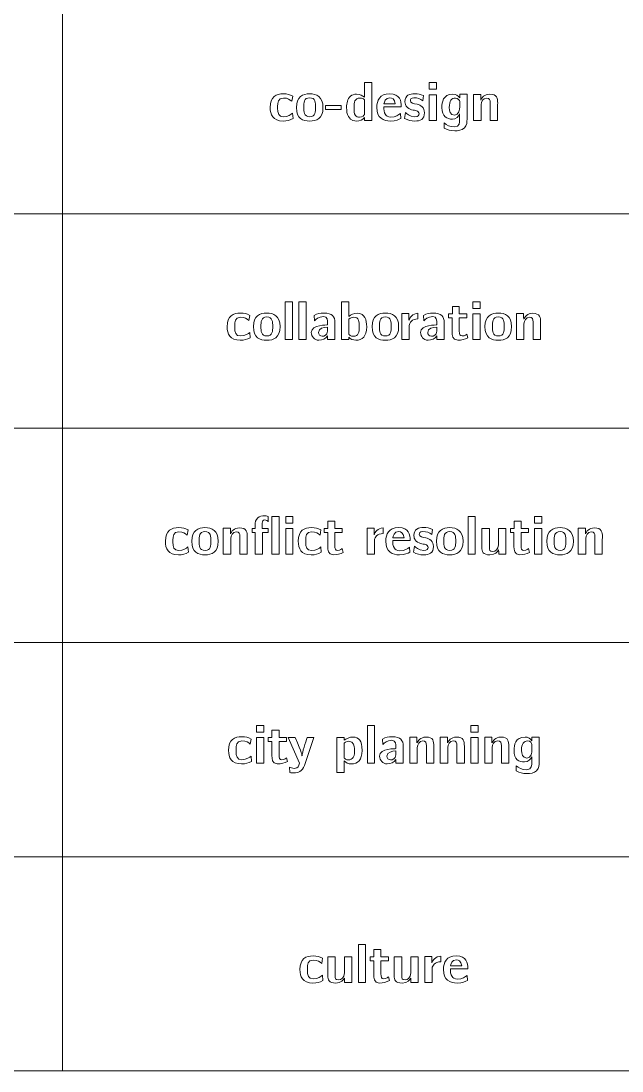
# Model space of a CAD drawing. Header units: inches. Extents: x 0 to 450, y -250 to 0.
# Drawn here: x 70.1 to 140.3, y -250 to -127.5 of the extents above; entities that cross this region are included whole.
import ezdxf

# ---------------------------------------------------------------- set-up
doc = ezdxf.new("R2010")
doc.units = ezdxf.units.IN
doc.header["$MEASUREMENT"] = 0
doc.layers.add('Raster', color=7, linetype='Continuous')
doc.layers.add('words', color=7, linetype='Continuous')

# ---------------------------------------------------------------- blocks, each defined once
blk = doc.blocks.new('block 17')
at = {"layer": 'words', "color": 250, "lineweight": 18}
for points in [[(117.79, -134.69), (118.64, -134.69), (118.64, -135.46), (117.79, -135.46), (117.79, -134.69)], [(117.79, -136.11), (118.64, -136.11), (118.64, -139.1), (117.79, -139.1), (117.79, -136.11)], [(105.67, -137.37), (107.53, -137.37), (107.53, -137.83), (105.67, -137.83), (105.67, -137.37)]]:
    blk.add_lwpolyline(points, dxfattribs=at)
for points, knots in [([(108.59, -136.28), (108.79, -136.11), (109.05, -136.04), (109.32, -136.04), (109.72, -136.04), (110.02, -136.19), (110.24, -136.39), (110.24, -136.39), (110.24, -134.69), (110.24, -134.69), (110.24, -134.69), (111.09, -134.69), (111.09, -134.69), (111.09, -134.69), (111.09, -139.1), (111.09, -139.1), (111.09, -139.1), (110.22, -139.1), (110.22, -139.1), (110.22, -139.1), (110.22, -138.77), (110.22, -138.77), (109.99, -139.01), (109.71, -139.17), (109.31, -139.17), (109.12, -139.17), (108.63, -139.14), (108.35, -138.65), (108.19, -138.35), (108.15, -138.01), (108.15, -137.59), (108.15, -137.1), (108.23, -136.58), (108.59, -136.28)], [0, 0, 0, 0, 1, 1, 1, 2, 2, 2, 3, 3, 3, 4, 4, 4, 5, 5, 5, 6, 6, 6, 7, 7, 7, 8, 8, 8, 9, 9, 9, 10, 10, 10, 11, 11, 11, 11]), ([(100.77, -136), (101.25, -136), (101.47, -136.07), (101.86, -136.27), (101.86, -136.27), (101.76, -136.87), (101.76, -136.87), (101.49, -136.67), (101.33, -136.49), (100.77, -136.49), (100.13, -136.49), (100.1, -137.03), (100.09, -137.47), (100.09, -137.47), (100.09, -137.66), (100.09, -137.66), (100.09, -138.27), (100.21, -138.68), (100.76, -138.68), (101.34, -138.68), (101.68, -138.39), (101.85, -138.26), (101.85, -138.26), (101.9, -138.88), (101.9, -138.88), (101.53, -139.08), (101.2, -139.17), (100.74, -139.17), (99.53, -139.17), (99.22, -138.42), (99.22, -137.6), (99.22, -136.32), (99.94, -136), (100.77, -136)], [0, 0, 0, 0, 1, 1, 1, 2, 2, 2, 3, 3, 3, 4, 4, 4, 5, 5, 5, 6, 6, 6, 7, 7, 7, 8, 8, 8, 9, 9, 9, 10, 10, 10, 11, 11, 11, 11]), ([(103.84, -136), (104.63, -136), (105.39, -136.33), (105.39, -137.59), (105.39, -138.93), (104.63, -139.17), (103.84, -139.17), (103.05, -139.17), (102.29, -138.93), (102.29, -137.59), (102.29, -136.33), (103.05, -136), (103.84, -136)], [0, 0, 0, 0, 1, 1, 1, 2, 2, 2, 3, 3, 3, 4, 4, 4, 4]), ([(103.85, -138.68), (104.53, -138.68), (104.52, -138.06), (104.52, -137.57), (104.52, -137.05), (104.52, -136.46), (103.84, -136.46), (103.15, -136.46), (103.15, -137.05), (103.15, -137.57), (103.15, -138.06), (103.16, -138.68), (103.85, -138.68)], [0, 0, 0, 0, 1, 1, 1, 2, 2, 2, 3, 3, 3, 4, 4, 4, 4]), ([(109.17, -138.51), (109.29, -138.65), (109.48, -138.72), (109.66, -138.72), (110.04, -138.72), (110.2, -138.46), (110.22, -138.45), (110.22, -138.45), (110.22, -136.68), (110.22, -136.68), (110.06, -136.56), (109.93, -136.49), (109.73, -136.49), (109.06, -136.49), (109.02, -137.02), (109.02, -137.52), (109.02, -138.03), (109.03, -138.32), (109.17, -138.51)], [0, 0, 0, 0, 1, 1, 1, 2, 2, 2, 3, 3, 3, 4, 4, 4, 5, 5, 5, 6, 6, 6, 6]), ([(113.19, -136), (114.39, -136), (114.53, -136.82), (114.53, -137.52), (114.53, -137.52), (112.49, -137.52), (112.49, -137.52), (112.49, -137.82), (112.5, -138.16), (112.68, -138.42), (112.76, -138.53), (112.94, -138.71), (113.32, -138.71), (113.86, -138.71), (114.23, -138.45), (114.44, -138.28), (114.44, -138.28), (114.49, -138.86), (114.49, -138.86), (114.28, -138.98), (113.88, -139.17), (113.27, -139.17), (112.46, -139.17), (111.67, -138.86), (111.67, -137.58), (111.67, -136.77), (111.98, -136), (113.19, -136)], [0, 0, 0, 0, 1, 1, 1, 2, 2, 2, 3, 3, 3, 4, 4, 4, 5, 5, 5, 6, 6, 6, 7, 7, 7, 8, 8, 8, 9, 9, 9, 9]), ([(113.81, -137.17), (113.74, -136.58), (113.44, -136.46), (113.2, -136.46), (112.65, -136.46), (112.54, -137), (112.51, -137.17), (112.51, -137.17), (113.81, -137.17), (113.81, -137.17)], [0, 0, 0, 0, 1, 1, 1, 2, 2, 2, 3, 3, 3, 3]), ([(115.04, -138.18), (115.12, -138.26), (115.46, -138.67), (116.11, -138.67), (116.53, -138.67), (116.61, -138.47), (116.61, -138.32), (116.61, -138.14), (116.46, -138.02), (116.31, -137.97), (116.04, -137.88), (115.45, -137.91), (115.1, -137.42), (115.05, -137.34), (114.96, -137.17), (114.96, -136.93), (114.96, -136.14), (115.52, -136), (116.09, -136), (116.49, -136), (116.74, -136.04), (117.14, -136.21), (117.14, -136.21), (117.03, -136.82), (117.03, -136.82), (116.7, -136.57), (116.47, -136.46), (116.01, -136.46), (115.64, -136.46), (115.59, -136.65), (115.59, -136.77), (115.59, -137.12), (115.98, -137.12), (116.37, -137.2), (116.78, -137.29), (117.24, -137.61), (117.24, -138.2), (117.24, -138.98), (116.74, -139.17), (116.11, -139.17), (115.66, -139.17), (115.29, -139.07), (114.92, -138.88), (114.92, -138.88), (115.04, -138.18), (115.04, -138.18)], [0, 0, 0, 0, 1, 1, 1, 2, 2, 2, 3, 3, 3, 4, 4, 4, 5, 5, 5, 6, 6, 6, 7, 7, 7, 8, 8, 8, 9, 9, 9, 10, 10, 10, 11, 11, 11, 12, 12, 12, 13, 13, 13, 14, 14, 14, 15, 15, 15, 15]), ([(120.55, -136.04), (120.93, -136.04), (121.16, -136.21), (121.35, -136.48), (121.35, -136.48), (121.35, -136.04), (121.35, -136.04), (121.35, -136.04), (122.2, -136.04), (122.2, -136.04), (122.2, -136.04), (122.2, -138.95), (122.2, -138.95), (122.2, -139.26), (122.2, -139.67), (121.89, -139.97), (121.59, -140.25), (121.15, -140.31), (120.78, -140.31), (120.25, -140.31), (119.92, -140.2), (119.52, -139.99), (119.52, -139.99), (119.52, -139.4), (119.52, -139.4), (119.84, -139.64), (120.14, -139.85), (120.75, -139.85), (121.36, -139.85), (121.33, -139.28), (121.33, -139), (121.33, -139), (121.33, -138.34), (121.33, -138.34), (121.2, -138.63), (120.95, -138.95), (120.49, -138.95), (119.88, -138.95), (119.26, -138.68), (119.26, -137.6), (119.26, -136.98), (119.4, -136.04), (120.55, -136.04)], [0, 0, 0, 0, 1, 1, 1, 2, 2, 2, 3, 3, 3, 4, 4, 4, 5, 5, 5, 6, 6, 6, 7, 7, 7, 8, 8, 8, 9, 9, 9, 10, 10, 10, 11, 11, 11, 12, 12, 12, 13, 13, 13, 14, 14, 14, 14]), ([(120.76, -138.49), (121.26, -138.49), (121.35, -137.79), (121.35, -137.52), (121.35, -137.52), (121.35, -136.91), (121.35, -136.91), (121.35, -136.77), (121.16, -136.49), (120.84, -136.49), (120.42, -136.49), (120.13, -136.8), (120.13, -137.59), (120.13, -137.98), (120.22, -138.49), (120.76, -138.49)], [0, 0, 0, 0, 1, 1, 1, 2, 2, 2, 3, 3, 3, 4, 4, 4, 5, 5, 5, 5]), ([(122.97, -136.07), (122.97, -136.07), (123.8, -136.07), (123.8, -136.07), (123.8, -136.07), (123.8, -136.47), (123.8, -136.47), (123.8, -136.47), (123.81, -136.73), (123.81, -136.73), (123.92, -136.47), (124.22, -136.04), (124.84, -136.04), (125.73, -136.04), (125.78, -136.54), (125.78, -137.1), (125.78, -137.19), (125.77, -137.27), (125.77, -137.36), (125.77, -137.36), (125.77, -139.1), (125.77, -139.1), (125.77, -139.1), (124.91, -139.1), (124.91, -139.1), (124.91, -139.1), (124.91, -137.03), (124.91, -137.03), (124.91, -136.73), (124.85, -136.49), (124.48, -136.49), (124.04, -136.49), (123.87, -136.94), (123.84, -137.26), (123.84, -137.26), (123.84, -139.1), (123.84, -139.1), (123.84, -139.1), (122.97, -139.1), (122.97, -139.1), (122.97, -139.1), (122.97, -136.07), (122.97, -136.07)], [0, 0, 0, 0, 1, 1, 1, 2, 2, 2, 3, 3, 3, 4, 4, 4, 5, 5, 5, 6, 6, 6, 7, 7, 7, 8, 8, 8, 9, 9, 9, 10, 10, 10, 11, 11, 11, 12, 12, 12, 13, 13, 13, 14, 14, 14, 14])]:
    blk.add_open_spline(points, degree=3, knots=knots, dxfattribs=at)
blk = doc.blocks.new('block 18')
at = {"layer": 'words', "color": 250, "lineweight": 18}
for points in [[(100.96, -160.26), (101.82, -160.26), (101.82, -164.67), (100.96, -164.67), (100.96, -160.26)], [(102.59, -160.26), (103.44, -160.26), (103.44, -164.67), (102.59, -164.67), (102.59, -160.26)], [(122.87, -160.26), (123.72, -160.26), (123.72, -161.03), (122.87, -161.03), (122.87, -160.26)], [(122.87, -161.67), (123.72, -161.67), (123.72, -164.67), (122.87, -164.67), (122.87, -161.67)]]:
    blk.add_lwpolyline(points, dxfattribs=at)
for points, knots in [([(107.55, -160.26), (107.55, -160.26), (108.4, -160.26), (108.4, -160.26), (108.4, -160.26), (108.4, -161.98), (108.4, -161.98), (108.65, -161.78), (108.98, -161.6), (109.42, -161.6), (110.27, -161.6), (110.49, -162.35), (110.49, -163.19), (110.49, -164.3), (109.99, -164.74), (109.23, -164.74), (108.86, -164.74), (108.62, -164.6), (108.42, -164.39), (108.42, -164.39), (108.42, -164.67), (108.42, -164.67), (108.42, -164.67), (107.55, -164.67), (107.55, -164.67), (107.55, -164.67), (107.55, -160.26), (107.55, -160.26)], [0, 0, 0, 0, 1, 1, 1, 2, 2, 2, 3, 3, 3, 4, 4, 4, 5, 5, 5, 6, 6, 6, 7, 7, 7, 8, 8, 8, 9, 9, 9, 9]), ([(95.76, -161.57), (96.25, -161.57), (96.46, -161.64), (96.85, -161.84), (96.85, -161.84), (96.75, -162.44), (96.75, -162.44), (96.48, -162.24), (96.32, -162.06), (95.76, -162.06), (95.12, -162.06), (95.09, -162.6), (95.09, -163.04), (95.09, -163.04), (95.09, -163.22), (95.09, -163.22), (95.09, -163.83), (95.2, -164.25), (95.75, -164.25), (96.34, -164.25), (96.67, -163.96), (96.84, -163.83), (96.84, -163.83), (96.89, -164.45), (96.89, -164.45), (96.52, -164.65), (96.2, -164.74), (95.73, -164.74), (94.52, -164.74), (94.21, -163.99), (94.21, -163.17), (94.21, -161.88), (94.93, -161.57), (95.76, -161.57)], [0, 0, 0, 0, 1, 1, 1, 2, 2, 2, 3, 3, 3, 4, 4, 4, 5, 5, 5, 6, 6, 6, 7, 7, 7, 8, 8, 8, 9, 9, 9, 10, 10, 10, 11, 11, 11, 11]), ([(98.83, -161.57), (99.62, -161.57), (100.38, -161.9), (100.38, -163.15), (100.38, -164.49), (99.62, -164.74), (98.83, -164.74), (98.04, -164.74), (97.28, -164.49), (97.28, -163.15), (97.28, -161.9), (98.04, -161.57), (98.83, -161.57)], [0, 0, 0, 0, 1, 1, 1, 2, 2, 2, 3, 3, 3, 4, 4, 4, 4]), ([(105.92, -162.96), (105.92, -162.96), (105.92, -162.7), (105.92, -162.7), (105.91, -162.49), (105.95, -161.99), (105.46, -161.99), (104.86, -161.99), (104.57, -162.32), (104.41, -162.47), (104.41, -162.47), (104.36, -161.84), (104.36, -161.84), (104.74, -161.65), (105.04, -161.57), (105.49, -161.57), (106.48, -161.57), (106.78, -162), (106.78, -162.67), (106.78, -162.67), (106.78, -164.67), (106.78, -164.67), (106.78, -164.67), (105.93, -164.67), (105.93, -164.67), (105.93, -164.67), (105.93, -164.23), (105.93, -164.23), (105.71, -164.56), (105.3, -164.74), (104.91, -164.74), (104.37, -164.74), (104.03, -164.29), (104.03, -163.85), (104.03, -162.9), (105.91, -162.98), (105.92, -162.96)], [0, 0, 0, 0, 1, 1, 1, 2, 2, 2, 3, 3, 3, 4, 4, 4, 5, 5, 5, 6, 6, 6, 7, 7, 7, 8, 8, 8, 9, 9, 9, 10, 10, 10, 11, 11, 11, 12, 12, 12, 12]), ([(112.67, -161.57), (113.46, -161.57), (114.22, -161.9), (114.22, -163.15), (114.22, -164.49), (113.46, -164.74), (112.67, -164.74), (111.88, -164.74), (111.12, -164.49), (111.12, -163.15), (111.12, -161.9), (111.88, -161.57), (112.67, -161.57)], [0, 0, 0, 0, 1, 1, 1, 2, 2, 2, 3, 3, 3, 4, 4, 4, 4]), ([(114.6, -161.64), (114.6, -161.64), (115.42, -161.64), (115.42, -161.64), (115.42, -161.64), (115.42, -162.11), (115.42, -162.11), (115.42, -162.11), (115.42, -162.4), (115.42, -162.4), (115.53, -162.12), (115.84, -161.62), (116.48, -161.6), (116.48, -161.6), (116.48, -162.25), (116.48, -162.25), (115.76, -162.26), (115.48, -162.73), (115.46, -163.02), (115.46, -163.02), (115.46, -164.67), (115.46, -164.67), (115.46, -164.67), (114.6, -164.67), (114.6, -164.67), (114.6, -164.67), (114.6, -161.64), (114.6, -161.64)], [0, 0, 0, 0, 1, 1, 1, 2, 2, 2, 3, 3, 3, 4, 4, 4, 5, 5, 5, 6, 6, 6, 7, 7, 7, 8, 8, 8, 9, 9, 9, 9]), ([(118.67, -162.96), (118.67, -162.96), (118.67, -162.7), (118.67, -162.7), (118.66, -162.49), (118.7, -161.99), (118.21, -161.99), (117.61, -161.99), (117.32, -162.32), (117.16, -162.47), (117.16, -162.47), (117.11, -161.84), (117.11, -161.84), (117.49, -161.65), (117.79, -161.57), (118.24, -161.57), (119.23, -161.57), (119.53, -162), (119.53, -162.67), (119.53, -162.67), (119.53, -164.67), (119.53, -164.67), (119.53, -164.67), (118.68, -164.67), (118.68, -164.67), (118.68, -164.67), (118.68, -164.23), (118.68, -164.23), (118.46, -164.56), (118.05, -164.74), (117.66, -164.74), (117.12, -164.74), (116.78, -164.29), (116.78, -163.85), (116.78, -162.9), (118.66, -162.98), (118.67, -162.96)], [0, 0, 0, 0, 1, 1, 1, 2, 2, 2, 3, 3, 3, 4, 4, 4, 5, 5, 5, 6, 6, 6, 7, 7, 7, 8, 8, 8, 9, 9, 9, 10, 10, 10, 11, 11, 11, 12, 12, 12, 12]), ([(120.05, -161.67), (120.05, -161.67), (120.49, -161.67), (120.49, -161.67), (120.49, -161.67), (120.49, -160.82), (120.49, -160.82), (120.49, -160.82), (121.3, -160.82), (121.3, -160.82), (121.3, -160.82), (121.3, -161.67), (121.3, -161.67), (121.3, -161.67), (122.17, -161.67), (122.17, -161.67), (122.17, -161.67), (122.17, -162.13), (122.17, -162.13), (122.17, -162.13), (121.3, -162.13), (121.3, -162.13), (121.3, -162.13), (121.3, -163.67), (121.3, -163.67), (121.3, -164.03), (121.37, -164.25), (121.63, -164.25), (121.96, -164.25), (122.16, -164.02), (122.17, -164.02), (122.17, -164.02), (122.29, -164.46), (122.29, -164.46), (121.94, -164.63), (121.58, -164.74), (121.11, -164.74), (120.48, -164.74), (120.47, -164.11), (120.47, -163.77), (120.47, -163.77), (120.47, -162.13), (120.47, -162.13), (120.47, -162.13), (120.05, -162.13), (120.05, -162.13), (120.05, -162.13), (120.05, -161.67), (120.05, -161.67)], [0, 0, 0, 0, 1, 1, 1, 2, 2, 2, 3, 3, 3, 4, 4, 4, 5, 5, 5, 6, 6, 6, 7, 7, 7, 8, 8, 8, 9, 9, 9, 10, 10, 10, 11, 11, 11, 12, 12, 12, 13, 13, 13, 14, 14, 14, 15, 15, 15, 16, 16, 16, 16]), ([(125.85, -161.57), (126.64, -161.57), (127.4, -161.9), (127.4, -163.15), (127.4, -164.49), (126.64, -164.74), (125.85, -164.74), (125.06, -164.74), (124.3, -164.49), (124.3, -163.15), (124.3, -161.9), (125.06, -161.57), (125.85, -161.57)], [0, 0, 0, 0, 1, 1, 1, 2, 2, 2, 3, 3, 3, 4, 4, 4, 4]), ([(127.98, -161.64), (127.98, -161.64), (128.81, -161.64), (128.81, -161.64), (128.81, -161.64), (128.81, -162.04), (128.81, -162.04), (128.81, -162.04), (128.82, -162.3), (128.82, -162.3), (128.93, -162.04), (129.23, -161.6), (129.85, -161.6), (130.73, -161.6), (130.79, -162.11), (130.79, -162.67), (130.79, -162.76), (130.78, -162.84), (130.78, -162.93), (130.78, -162.93), (130.78, -164.67), (130.78, -164.67), (130.78, -164.67), (129.91, -164.67), (129.91, -164.67), (129.91, -164.67), (129.91, -162.6), (129.91, -162.6), (129.91, -162.3), (129.86, -162.06), (129.48, -162.06), (129.05, -162.06), (128.87, -162.51), (128.85, -162.82), (128.85, -162.82), (128.85, -164.67), (128.85, -164.67), (128.85, -164.67), (127.98, -164.67), (127.98, -164.67), (127.98, -164.67), (127.98, -161.64), (127.98, -161.64)], [0, 0, 0, 0, 1, 1, 1, 2, 2, 2, 3, 3, 3, 4, 4, 4, 5, 5, 5, 6, 6, 6, 7, 7, 7, 8, 8, 8, 9, 9, 9, 10, 10, 10, 11, 11, 11, 12, 12, 12, 13, 13, 13, 14, 14, 14, 14]), ([(98.84, -164.25), (99.52, -164.25), (99.52, -163.63), (99.52, -163.14), (99.52, -162.62), (99.52, -162.03), (98.83, -162.03), (98.15, -162.03), (98.15, -162.62), (98.15, -163.14), (98.15, -163.63), (98.15, -164.25), (98.84, -164.25)], [0, 0, 0, 0, 1, 1, 1, 2, 2, 2, 3, 3, 3, 4, 4, 4, 4]), ([(108.91, -164.28), (109.57, -164.28), (109.62, -163.8), (109.62, -163.2), (109.62, -162.57), (109.61, -162.06), (108.98, -162.06), (108.74, -162.06), (108.59, -162.14), (108.42, -162.27), (108.42, -162.27), (108.42, -164.06), (108.42, -164.06), (108.48, -164.11), (108.62, -164.28), (108.91, -164.28)], [0, 0, 0, 0, 1, 1, 1, 2, 2, 2, 3, 3, 3, 4, 4, 4, 5, 5, 5, 5]), ([(112.67, -164.25), (113.36, -164.25), (113.35, -163.63), (113.35, -163.14), (113.35, -162.62), (113.35, -162.03), (112.67, -162.03), (111.98, -162.03), (111.98, -162.62), (111.98, -163.14), (111.98, -163.63), (111.99, -164.25), (112.67, -164.25)], [0, 0, 0, 0, 1, 1, 1, 2, 2, 2, 3, 3, 3, 4, 4, 4, 4]), ([(125.86, -164.25), (126.54, -164.25), (126.54, -163.63), (126.54, -163.14), (126.54, -162.62), (126.54, -162.03), (125.85, -162.03), (125.16, -162.03), (125.16, -162.62), (125.16, -163.14), (125.16, -163.63), (125.17, -164.25), (125.86, -164.25)], [0, 0, 0, 0, 1, 1, 1, 2, 2, 2, 3, 3, 3, 4, 4, 4, 4]), ([(105.3, -164.28), (105.51, -164.28), (105.92, -164.16), (105.92, -163.69), (105.92, -163.69), (105.92, -163.22), (105.92, -163.22), (105.51, -163.25), (104.86, -163.34), (104.86, -163.84), (104.86, -164.08), (105.04, -164.28), (105.3, -164.28)], [0, 0, 0, 0, 1, 1, 1, 2, 2, 2, 3, 3, 3, 4, 4, 4, 4]), ([(118.05, -164.28), (118.26, -164.28), (118.67, -164.16), (118.67, -163.69), (118.67, -163.69), (118.67, -163.22), (118.67, -163.22), (118.26, -163.25), (117.61, -163.34), (117.61, -163.84), (117.61, -164.08), (117.79, -164.28), (118.05, -164.28)], [0, 0, 0, 0, 1, 1, 1, 2, 2, 2, 3, 3, 3, 4, 4, 4, 4])]:
    blk.add_open_spline(points, degree=3, knots=knots, dxfattribs=at)
blk = doc.blocks.new('block 19')
at = {"layer": 'words', "color": 250, "lineweight": 18}
for points in [[(99.42, -185.29), (100.27, -185.29), (100.27, -189.71), (99.42, -189.71), (99.42, -185.29)], [(101.04, -185.29), (101.89, -185.29), (101.89, -186.07), (101.04, -186.07), (101.04, -185.29)], [(122.32, -185.29), (123.17, -185.29), (123.17, -189.71), (122.32, -189.71), (122.32, -185.29)], [(130.08, -185.29), (130.93, -185.29), (130.93, -186.07), (130.08, -186.07), (130.08, -185.29)], [(101.04, -186.71), (101.89, -186.71), (101.89, -189.71), (101.04, -189.71), (101.04, -186.71)], [(130.08, -186.71), (130.93, -186.71), (130.93, -189.71), (130.08, -189.71), (130.08, -186.71)]]:
    blk.add_lwpolyline(points, dxfattribs=at)
for points, knots in [([(97.13, -186.71), (97.13, -186.71), (97.48, -186.71), (97.48, -186.71), (97.48, -186.71), (97.48, -186.34), (97.48, -186.34), (97.49, -186), (97.5, -185.69), (97.77, -185.46), (97.99, -185.26), (98.31, -185.22), (98.56, -185.22), (98.72, -185.22), (98.82, -185.24), (98.99, -185.29), (98.99, -185.29), (98.99, -185.68), (98.99, -185.68), (98.99, -185.68), (98.99, -185.93), (98.99, -185.93), (98.94, -185.86), (98.82, -185.69), (98.57, -185.69), (98.36, -185.69), (98.31, -185.87), (98.31, -186.07), (98.31, -186.07), (98.31, -186.71), (98.31, -186.71), (98.31, -186.71), (98.99, -186.71), (98.99, -186.71), (98.99, -186.71), (98.99, -187.17), (98.99, -187.17), (98.99, -187.17), (98.33, -187.17), (98.33, -187.17), (98.33, -187.17), (98.33, -189.71), (98.33, -189.71), (98.33, -189.71), (97.48, -189.71), (97.48, -189.71), (97.48, -189.71), (97.48, -187.17), (97.48, -187.17), (97.48, -187.17), (97.13, -187.17), (97.13, -187.17), (97.13, -187.17), (97.13, -186.71), (97.13, -186.71)], [0, 0, 0, 0, 1, 1, 1, 2, 2, 2, 3, 3, 3, 4, 4, 4, 5, 5, 5, 6, 6, 6, 7, 7, 7, 8, 8, 8, 9, 9, 9, 10, 10, 10, 11, 11, 11, 12, 12, 12, 13, 13, 13, 14, 14, 14, 15, 15, 15, 16, 16, 16, 17, 17, 17, 18, 18, 18, 18]), ([(105.51, -186.71), (105.51, -186.71), (105.96, -186.71), (105.96, -186.71), (105.96, -186.71), (105.96, -185.85), (105.96, -185.85), (105.96, -185.85), (106.77, -185.85), (106.77, -185.85), (106.77, -185.85), (106.77, -186.71), (106.77, -186.71), (106.77, -186.71), (107.64, -186.71), (107.64, -186.71), (107.64, -186.71), (107.64, -187.17), (107.64, -187.17), (107.64, -187.17), (106.77, -187.17), (106.77, -187.17), (106.77, -187.17), (106.77, -188.7), (106.77, -188.7), (106.77, -189.07), (106.84, -189.28), (107.1, -189.28), (107.43, -189.28), (107.62, -189.05), (107.64, -189.05), (107.64, -189.05), (107.76, -189.5), (107.76, -189.5), (107.41, -189.66), (107.05, -189.78), (106.58, -189.78), (105.95, -189.78), (105.94, -189.14), (105.94, -188.81), (105.94, -188.81), (105.94, -187.17), (105.94, -187.17), (105.94, -187.17), (105.51, -187.17), (105.51, -187.17), (105.51, -187.17), (105.51, -186.71), (105.51, -186.71)], [0, 0, 0, 0, 1, 1, 1, 2, 2, 2, 3, 3, 3, 4, 4, 4, 5, 5, 5, 6, 6, 6, 7, 7, 7, 8, 8, 8, 9, 9, 9, 10, 10, 10, 11, 11, 11, 12, 12, 12, 13, 13, 13, 14, 14, 14, 15, 15, 15, 16, 16, 16, 16]), ([(127.26, -186.71), (127.26, -186.71), (127.7, -186.71), (127.7, -186.71), (127.7, -186.71), (127.7, -185.85), (127.7, -185.85), (127.7, -185.85), (128.51, -185.85), (128.51, -185.85), (128.51, -185.85), (128.51, -186.71), (128.51, -186.71), (128.51, -186.71), (129.38, -186.71), (129.38, -186.71), (129.38, -186.71), (129.38, -187.17), (129.38, -187.17), (129.38, -187.17), (128.51, -187.17), (128.51, -187.17), (128.51, -187.17), (128.51, -188.7), (128.51, -188.7), (128.51, -189.07), (128.58, -189.28), (128.84, -189.28), (129.17, -189.28), (129.37, -189.05), (129.38, -189.05), (129.38, -189.05), (129.5, -189.5), (129.5, -189.5), (129.15, -189.66), (128.79, -189.78), (128.32, -189.78), (127.7, -189.78), (127.68, -189.14), (127.68, -188.81), (127.68, -188.81), (127.68, -187.17), (127.68, -187.17), (127.68, -187.17), (127.26, -187.17), (127.26, -187.17), (127.26, -187.17), (127.26, -186.71), (127.26, -186.71)], [0, 0, 0, 0, 1, 1, 1, 2, 2, 2, 3, 3, 3, 4, 4, 4, 5, 5, 5, 6, 6, 6, 7, 7, 7, 8, 8, 8, 9, 9, 9, 10, 10, 10, 11, 11, 11, 12, 12, 12, 13, 13, 13, 14, 14, 14, 15, 15, 15, 16, 16, 16, 16]), ([(88.55, -186.6), (89.04, -186.6), (89.25, -186.67), (89.64, -186.87), (89.64, -186.87), (89.54, -187.48), (89.54, -187.48), (89.27, -187.27), (89.11, -187.1), (88.55, -187.1), (87.91, -187.1), (87.88, -187.64), (87.87, -188.07), (87.87, -188.07), (87.87, -188.26), (87.87, -188.26), (87.87, -188.87), (87.99, -189.28), (88.54, -189.28), (89.13, -189.28), (89.46, -189), (89.63, -188.86), (89.63, -188.86), (89.68, -189.48), (89.68, -189.48), (89.31, -189.68), (88.99, -189.78), (88.52, -189.78), (87.31, -189.78), (87, -189.03), (87, -188.2), (87, -186.92), (87.72, -186.6), (88.55, -186.6)], [0, 0, 0, 0, 1, 1, 1, 2, 2, 2, 3, 3, 3, 4, 4, 4, 5, 5, 5, 6, 6, 6, 7, 7, 7, 8, 8, 8, 9, 9, 9, 10, 10, 10, 11, 11, 11, 11]), ([(91.62, -186.6), (92.41, -186.6), (93.17, -186.94), (93.17, -188.19), (93.17, -189.53), (92.41, -189.78), (91.62, -189.78), (90.83, -189.78), (90.07, -189.53), (90.07, -188.19), (90.07, -186.94), (90.83, -186.6), (91.62, -186.6)], [0, 0, 0, 0, 1, 1, 1, 2, 2, 2, 3, 3, 3, 4, 4, 4, 4]), ([(91.63, -189.28), (92.31, -189.28), (92.31, -188.67), (92.31, -188.18), (92.31, -187.66), (92.31, -187.06), (91.62, -187.06), (90.94, -187.06), (90.94, -187.66), (90.94, -188.18), (90.94, -188.67), (90.94, -189.28), (91.63, -189.28)], [0, 0, 0, 0, 1, 1, 1, 2, 2, 2, 3, 3, 3, 4, 4, 4, 4]), ([(93.75, -186.67), (93.75, -186.67), (94.58, -186.67), (94.58, -186.67), (94.58, -186.67), (94.58, -187.07), (94.58, -187.07), (94.58, -187.07), (94.59, -187.34), (94.59, -187.34), (94.7, -187.07), (95, -186.64), (95.62, -186.64), (96.51, -186.64), (96.56, -187.14), (96.56, -187.71), (96.56, -187.8), (96.55, -187.88), (96.55, -187.97), (96.55, -187.97), (96.55, -189.71), (96.55, -189.71), (96.55, -189.71), (95.69, -189.71), (95.69, -189.71), (95.69, -189.71), (95.69, -187.63), (95.69, -187.63), (95.69, -187.33), (95.63, -187.1), (95.25, -187.1), (94.82, -187.1), (94.64, -187.54), (94.62, -187.86), (94.62, -187.86), (94.62, -189.71), (94.62, -189.71), (94.62, -189.71), (93.75, -189.71), (93.75, -189.71), (93.75, -189.71), (93.75, -186.67), (93.75, -186.67)], [0, 0, 0, 0, 1, 1, 1, 2, 2, 2, 3, 3, 3, 4, 4, 4, 5, 5, 5, 6, 6, 6, 7, 7, 7, 8, 8, 8, 9, 9, 9, 10, 10, 10, 11, 11, 11, 12, 12, 12, 13, 13, 13, 14, 14, 14, 14]), ([(104.05, -186.6), (104.54, -186.6), (104.76, -186.67), (105.15, -186.87), (105.15, -186.87), (105.05, -187.48), (105.05, -187.48), (104.78, -187.27), (104.62, -187.1), (104.06, -187.1), (103.42, -187.1), (103.39, -187.64), (103.38, -188.07), (103.38, -188.07), (103.38, -188.26), (103.38, -188.26), (103.38, -188.87), (103.5, -189.28), (104.05, -189.28), (104.63, -189.28), (104.97, -189), (105.13, -188.86), (105.13, -188.86), (105.19, -189.48), (105.19, -189.48), (104.82, -189.68), (104.49, -189.78), (104.03, -189.78), (102.82, -189.78), (102.51, -189.03), (102.51, -188.2), (102.51, -186.92), (103.23, -186.6), (104.05, -186.6)], [0, 0, 0, 0, 1, 1, 1, 2, 2, 2, 3, 3, 3, 4, 4, 4, 5, 5, 5, 6, 6, 6, 7, 7, 7, 8, 8, 8, 9, 9, 9, 10, 10, 10, 11, 11, 11, 11]), ([(110.54, -186.67), (110.54, -186.67), (111.36, -186.67), (111.36, -186.67), (111.36, -186.67), (111.36, -187.15), (111.36, -187.15), (111.36, -187.15), (111.36, -187.44), (111.36, -187.44), (111.47, -187.15), (111.78, -186.65), (112.42, -186.64), (112.42, -186.64), (112.42, -187.29), (112.42, -187.29), (111.7, -187.3), (111.42, -187.76), (111.4, -188.06), (111.4, -188.06), (111.4, -189.71), (111.4, -189.71), (111.4, -189.71), (110.54, -189.71), (110.54, -189.71), (110.54, -189.71), (110.54, -186.67), (110.54, -186.67)], [0, 0, 0, 0, 1, 1, 1, 2, 2, 2, 3, 3, 3, 4, 4, 4, 5, 5, 5, 6, 6, 6, 7, 7, 7, 8, 8, 8, 9, 9, 9, 9]), ([(114.23, -186.6), (115.43, -186.6), (115.57, -187.42), (115.57, -188.12), (115.57, -188.12), (113.53, -188.12), (113.53, -188.12), (113.53, -188.42), (113.54, -188.76), (113.73, -189.02), (113.8, -189.13), (113.98, -189.31), (114.36, -189.31), (114.9, -189.31), (115.28, -189.05), (115.49, -188.89), (115.49, -188.89), (115.53, -189.47), (115.53, -189.47), (115.32, -189.59), (114.93, -189.78), (114.32, -189.78), (113.5, -189.78), (112.72, -189.46), (112.72, -188.18), (112.72, -187.37), (113.02, -186.6), (114.23, -186.6)], [0, 0, 0, 0, 1, 1, 1, 2, 2, 2, 3, 3, 3, 4, 4, 4, 5, 5, 5, 6, 6, 6, 7, 7, 7, 8, 8, 8, 9, 9, 9, 9]), ([(114.85, -187.78), (114.79, -187.19), (114.48, -187.06), (114.24, -187.06), (113.69, -187.06), (113.59, -187.6), (113.55, -187.78), (113.55, -187.78), (114.85, -187.78), (114.85, -187.78)], [0, 0, 0, 0, 1, 1, 1, 2, 2, 2, 3, 3, 3, 3]), ([(116.08, -188.78), (116.16, -188.86), (116.51, -189.28), (117.15, -189.28), (117.57, -189.28), (117.65, -189.08), (117.65, -188.92), (117.65, -188.74), (117.5, -188.63), (117.35, -188.58), (117.08, -188.49), (116.49, -188.51), (116.14, -188.02), (116.09, -187.94), (116, -187.78), (116, -187.53), (116, -186.75), (116.56, -186.6), (117.13, -186.6), (117.54, -186.6), (117.78, -186.65), (118.18, -186.81), (118.18, -186.81), (118.08, -187.42), (118.08, -187.42), (117.75, -187.17), (117.51, -187.06), (117.05, -187.06), (116.68, -187.06), (116.63, -187.25), (116.63, -187.38), (116.63, -187.72), (117.02, -187.72), (117.41, -187.8), (117.82, -187.89), (118.29, -188.21), (118.29, -188.8), (118.29, -189.58), (117.78, -189.78), (117.15, -189.78), (116.7, -189.78), (116.34, -189.68), (115.96, -189.48), (115.96, -189.48), (116.08, -188.78), (116.08, -188.78)], [0, 0, 0, 0, 1, 1, 1, 2, 2, 2, 3, 3, 3, 4, 4, 4, 5, 5, 5, 6, 6, 6, 7, 7, 7, 8, 8, 8, 9, 9, 9, 10, 10, 10, 11, 11, 11, 12, 12, 12, 13, 13, 13, 14, 14, 14, 15, 15, 15, 15]), ([(120.19, -186.6), (120.98, -186.6), (121.74, -186.94), (121.74, -188.19), (121.74, -189.53), (120.98, -189.78), (120.19, -189.78), (119.4, -189.78), (118.64, -189.53), (118.64, -188.19), (118.64, -186.94), (119.4, -186.6), (120.19, -186.6)], [0, 0, 0, 0, 1, 1, 1, 2, 2, 2, 3, 3, 3, 4, 4, 4, 4]), ([(120.2, -189.28), (120.88, -189.28), (120.88, -188.67), (120.88, -188.18), (120.88, -187.66), (120.88, -187.06), (120.19, -187.06), (119.5, -187.06), (119.5, -187.66), (119.5, -188.18), (119.5, -188.67), (119.51, -189.28), (120.2, -189.28)], [0, 0, 0, 0, 1, 1, 1, 2, 2, 2, 3, 3, 3, 4, 4, 4, 4]), ([(123.94, -186.71), (123.94, -186.71), (124.81, -186.71), (124.81, -186.71), (124.81, -186.71), (124.81, -188.88), (124.81, -188.88), (124.82, -189.26), (124.79, -189.39), (125.21, -189.39), (125.5, -189.39), (125.88, -189.19), (125.88, -188.6), (125.88, -188.6), (125.88, -186.71), (125.88, -186.71), (125.88, -186.71), (126.74, -186.71), (126.74, -186.71), (126.74, -186.71), (126.74, -189.71), (126.74, -189.71), (126.74, -189.71), (125.9, -189.71), (125.9, -189.71), (125.9, -189.71), (125.9, -189.42), (125.9, -189.42), (125.9, -189.42), (125.89, -189.2), (125.89, -189.2), (125.78, -189.41), (125.49, -189.78), (124.88, -189.78), (124.04, -189.78), (123.94, -189.41), (123.94, -188.88), (123.94, -188.88), (123.94, -186.71), (123.94, -186.71)], [0, 0, 0, 0, 1, 1, 1, 2, 2, 2, 3, 3, 3, 4, 4, 4, 5, 5, 5, 6, 6, 6, 7, 7, 7, 8, 8, 8, 9, 9, 9, 10, 10, 10, 11, 11, 11, 12, 12, 12, 13, 13, 13, 13]), ([(133.06, -186.6), (133.85, -186.6), (134.61, -186.94), (134.61, -188.19), (134.61, -189.53), (133.85, -189.78), (133.06, -189.78), (132.27, -189.78), (131.51, -189.53), (131.51, -188.19), (131.51, -186.94), (132.27, -186.6), (133.06, -186.6)], [0, 0, 0, 0, 1, 1, 1, 2, 2, 2, 3, 3, 3, 4, 4, 4, 4]), ([(133.07, -189.28), (133.75, -189.28), (133.75, -188.67), (133.75, -188.18), (133.75, -187.66), (133.75, -187.06), (133.06, -187.06), (132.38, -187.06), (132.38, -187.66), (132.38, -188.18), (132.38, -188.67), (132.38, -189.28), (133.07, -189.28)], [0, 0, 0, 0, 1, 1, 1, 2, 2, 2, 3, 3, 3, 4, 4, 4, 4]), ([(135.19, -186.67), (135.19, -186.67), (136.02, -186.67), (136.02, -186.67), (136.02, -186.67), (136.02, -187.07), (136.02, -187.07), (136.02, -187.07), (136.03, -187.34), (136.03, -187.34), (136.14, -187.07), (136.44, -186.64), (137.06, -186.64), (137.94, -186.64), (138, -187.14), (138, -187.71), (138, -187.8), (137.99, -187.88), (137.99, -187.97), (137.99, -187.97), (137.99, -189.71), (137.99, -189.71), (137.99, -189.71), (137.13, -189.71), (137.13, -189.71), (137.13, -189.71), (137.13, -187.63), (137.13, -187.63), (137.13, -187.33), (137.07, -187.1), (136.69, -187.1), (136.26, -187.1), (136.08, -187.54), (136.06, -187.86), (136.06, -187.86), (136.06, -189.71), (136.06, -189.71), (136.06, -189.71), (135.19, -189.71), (135.19, -189.71), (135.19, -189.71), (135.19, -186.67), (135.19, -186.67)], [0, 0, 0, 0, 1, 1, 1, 2, 2, 2, 3, 3, 3, 4, 4, 4, 5, 5, 5, 6, 6, 6, 7, 7, 7, 8, 8, 8, 9, 9, 9, 10, 10, 10, 11, 11, 11, 12, 12, 12, 13, 13, 13, 14, 14, 14, 14])]:
    blk.add_open_spline(points, degree=3, knots=knots, dxfattribs=at)
blk = doc.blocks.new('block 20')
at = {"layer": 'words', "color": 250, "lineweight": 18}
for points in [[(97.63, -209.69), (98.48, -209.69), (98.48, -210.46), (97.63, -210.46), (97.63, -209.69)], [(110.57, -209.69), (111.42, -209.69), (111.42, -214.1), (110.57, -214.1), (110.57, -209.69)], [(122.65, -209.69), (123.5, -209.69), (123.5, -210.46), (122.65, -210.46), (122.65, -209.69)], [(97.63, -211.11), (98.48, -211.11), (98.48, -214.1), (97.63, -214.1), (97.63, -211.11)], [(122.65, -211.11), (123.5, -211.11), (123.5, -214.1), (122.65, -214.1), (122.65, -211.11)]]:
    blk.add_lwpolyline(points, dxfattribs=at)
for points, knots in [([(99, -211.11), (99, -211.11), (99.44, -211.11), (99.44, -211.11), (99.44, -211.11), (99.44, -210.25), (99.44, -210.25), (99.44, -210.25), (100.26, -210.25), (100.26, -210.25), (100.26, -210.25), (100.26, -211.11), (100.26, -211.11), (100.26, -211.11), (101.13, -211.11), (101.13, -211.11), (101.13, -211.11), (101.13, -211.56), (101.13, -211.56), (101.13, -211.56), (100.26, -211.56), (100.26, -211.56), (100.26, -211.56), (100.26, -213.1), (100.26, -213.1), (100.26, -213.46), (100.32, -213.68), (100.59, -213.68), (100.91, -213.68), (101.11, -213.45), (101.13, -213.45), (101.13, -213.45), (101.24, -213.89), (101.24, -213.89), (100.89, -214.06), (100.53, -214.17), (100.06, -214.17), (99.44, -214.17), (99.43, -213.54), (99.43, -213.2), (99.43, -213.2), (99.43, -211.56), (99.43, -211.56), (99.43, -211.56), (99, -211.56), (99, -211.56), (99, -211.56), (99, -211.11), (99, -211.11)], [0, 0, 0, 0, 1, 1, 1, 2, 2, 2, 3, 3, 3, 4, 4, 4, 5, 5, 5, 6, 6, 6, 7, 7, 7, 8, 8, 8, 9, 9, 9, 10, 10, 10, 11, 11, 11, 12, 12, 12, 13, 13, 13, 14, 14, 14, 15, 15, 15, 16, 16, 16, 16]), ([(95.91, -211), (96.4, -211), (96.62, -211.07), (97.01, -211.27), (97.01, -211.27), (96.91, -211.87), (96.91, -211.87), (96.64, -211.67), (96.48, -211.49), (95.92, -211.49), (95.28, -211.49), (95.25, -212.03), (95.24, -212.47), (95.24, -212.47), (95.24, -212.66), (95.24, -212.66), (95.24, -213.27), (95.36, -213.68), (95.91, -213.68), (96.49, -213.68), (96.83, -213.39), (96.99, -213.26), (96.99, -213.26), (97.04, -213.88), (97.04, -213.88), (96.68, -214.08), (96.35, -214.17), (95.89, -214.17), (94.68, -214.17), (94.37, -213.42), (94.37, -212.6), (94.37, -211.32), (95.09, -211), (95.91, -211)], [0, 0, 0, 0, 1, 1, 1, 2, 2, 2, 3, 3, 3, 4, 4, 4, 5, 5, 5, 6, 6, 6, 7, 7, 7, 8, 8, 8, 9, 9, 9, 10, 10, 10, 11, 11, 11, 11]), ([(102.16, -211.11), (102.99, -212.97), (102.92, -213.13), (102.95, -213.23), (102.96, -212.81), (103.37, -211.63), (103.55, -211.11), (103.55, -211.11), (104.32, -211.11), (104.32, -211.11), (104.32, -211.11), (103.23, -214.35), (103.23, -214.35), (102.99, -215.04), (102.45, -215.23), (102.03, -215.23), (101.83, -215.23), (101.63, -215.21), (101.53, -215.19), (101.53, -215.19), (101.47, -214.54), (101.47, -214.54), (101.63, -214.61), (101.79, -214.69), (102.04, -214.69), (102.53, -214.69), (102.56, -214.37), (102.66, -214.1), (102.66, -214.1), (101.34, -211.11), (101.34, -211.11), (101.34, -211.11), (102.16, -211.11), (102.16, -211.11)], [0, 0, 0, 0, 1, 1, 1, 2, 2, 2, 3, 3, 3, 4, 4, 4, 5, 5, 5, 6, 6, 6, 7, 7, 7, 8, 8, 8, 9, 9, 9, 10, 10, 10, 11, 11, 11, 11]), ([(107.01, -211.11), (107.01, -211.11), (107.86, -211.11), (107.86, -211.11), (107.86, -211.11), (107.86, -211.42), (107.86, -211.42), (108.12, -211.21), (108.47, -211.04), (108.94, -211.04), (109.55, -211.04), (109.95, -211.46), (109.95, -212.59), (109.95, -213.73), (109.45, -214.17), (108.7, -214.17), (108.33, -214.17), (108.08, -214.03), (107.88, -213.82), (107.88, -213.82), (107.88, -215.16), (107.88, -215.16), (107.88, -215.16), (107.01, -215.16), (107.01, -215.16), (107.01, -215.16), (107.01, -211.11), (107.01, -211.11)], [0, 0, 0, 0, 1, 1, 1, 2, 2, 2, 3, 3, 3, 4, 4, 4, 5, 5, 5, 6, 6, 6, 7, 7, 7, 8, 8, 8, 9, 9, 9, 9]), ([(108.36, -213.71), (108.6, -213.71), (108.8, -213.6), (108.92, -213.41), (109.1, -213.11), (109.07, -212.8), (109.08, -212.53), (109.08, -212.53), (109.07, -212.38), (109.07, -212.38), (109.05, -212.12), (108.98, -211.53), (108.42, -211.53), (108.09, -211.53), (107.88, -211.73), (107.88, -211.73), (107.88, -211.73), (107.88, -213.49), (107.88, -213.49), (107.92, -213.53), (108.07, -213.71), (108.36, -213.71)], [0, 0, 0, 0, 1, 1, 1, 2, 2, 2, 3, 3, 3, 4, 4, 4, 5, 5, 5, 6, 6, 6, 7, 7, 7, 7]), ([(113.9, -212.39), (113.9, -212.39), (113.9, -212.13), (113.9, -212.13), (113.89, -211.93), (113.93, -211.42), (113.44, -211.42), (112.84, -211.42), (112.54, -211.75), (112.39, -211.91), (112.39, -211.91), (112.33, -211.27), (112.33, -211.27), (112.72, -211.08), (113.01, -211), (113.47, -211), (114.46, -211), (114.76, -211.44), (114.76, -212.1), (114.76, -212.1), (114.76, -214.1), (114.76, -214.1), (114.76, -214.1), (113.91, -214.1), (113.91, -214.1), (113.91, -214.1), (113.91, -213.67), (113.91, -213.67), (113.69, -214), (113.28, -214.17), (112.89, -214.17), (112.35, -214.17), (112, -213.72), (112, -213.28), (112, -212.33), (113.89, -212.41), (113.9, -212.39)], [0, 0, 0, 0, 1, 1, 1, 2, 2, 2, 3, 3, 3, 4, 4, 4, 5, 5, 5, 6, 6, 6, 7, 7, 7, 8, 8, 8, 9, 9, 9, 10, 10, 10, 11, 11, 11, 12, 12, 12, 12]), ([(115.52, -211.07), (115.52, -211.07), (116.35, -211.07), (116.35, -211.07), (116.35, -211.07), (116.35, -211.47), (116.35, -211.47), (116.35, -211.47), (116.36, -211.73), (116.36, -211.73), (116.48, -211.47), (116.77, -211.04), (117.4, -211.04), (118.28, -211.04), (118.33, -211.54), (118.33, -212.1), (118.33, -212.19), (118.32, -212.27), (118.32, -212.36), (118.32, -212.36), (118.32, -214.1), (118.32, -214.1), (118.32, -214.1), (117.46, -214.1), (117.46, -214.1), (117.46, -214.1), (117.46, -212.03), (117.46, -212.03), (117.46, -211.73), (117.4, -211.49), (117.03, -211.49), (116.6, -211.49), (116.42, -211.94), (116.39, -212.26), (116.39, -212.26), (116.39, -214.1), (116.39, -214.1), (116.39, -214.1), (115.52, -214.1), (115.52, -214.1), (115.52, -214.1), (115.52, -211.07), (115.52, -211.07)], [0, 0, 0, 0, 1, 1, 1, 2, 2, 2, 3, 3, 3, 4, 4, 4, 5, 5, 5, 6, 6, 6, 7, 7, 7, 8, 8, 8, 9, 9, 9, 10, 10, 10, 11, 11, 11, 12, 12, 12, 13, 13, 13, 14, 14, 14, 14]), ([(119.08, -211.07), (119.08, -211.07), (119.92, -211.07), (119.92, -211.07), (119.92, -211.07), (119.92, -211.47), (119.92, -211.47), (119.92, -211.47), (119.92, -211.73), (119.92, -211.73), (120.04, -211.47), (120.34, -211.04), (120.96, -211.04), (121.84, -211.04), (121.89, -211.54), (121.89, -212.1), (121.89, -212.19), (121.89, -212.27), (121.89, -212.36), (121.89, -212.36), (121.89, -214.1), (121.89, -214.1), (121.89, -214.1), (121.02, -214.1), (121.02, -214.1), (121.02, -214.1), (121.02, -212.03), (121.02, -212.03), (121.02, -211.73), (120.96, -211.49), (120.59, -211.49), (120.16, -211.49), (119.98, -211.94), (119.95, -212.26), (119.95, -212.26), (119.95, -214.1), (119.95, -214.1), (119.95, -214.1), (119.08, -214.1), (119.08, -214.1), (119.08, -214.1), (119.08, -211.07), (119.08, -211.07)], [0, 0, 0, 0, 1, 1, 1, 2, 2, 2, 3, 3, 3, 4, 4, 4, 5, 5, 5, 6, 6, 6, 7, 7, 7, 8, 8, 8, 9, 9, 9, 10, 10, 10, 11, 11, 11, 12, 12, 12, 13, 13, 13, 14, 14, 14, 14]), ([(124.27, -211.07), (124.27, -211.07), (125.1, -211.07), (125.1, -211.07), (125.1, -211.07), (125.1, -211.47), (125.1, -211.47), (125.1, -211.47), (125.11, -211.73), (125.11, -211.73), (125.23, -211.47), (125.52, -211.04), (126.15, -211.04), (127.03, -211.04), (127.08, -211.54), (127.08, -212.1), (127.08, -212.19), (127.07, -212.27), (127.07, -212.36), (127.07, -212.36), (127.07, -214.1), (127.07, -214.1), (127.07, -214.1), (126.21, -214.1), (126.21, -214.1), (126.21, -214.1), (126.21, -212.03), (126.21, -212.03), (126.21, -211.73), (126.15, -211.49), (125.78, -211.49), (125.35, -211.49), (125.17, -211.94), (125.14, -212.26), (125.14, -212.26), (125.14, -214.1), (125.14, -214.1), (125.14, -214.1), (124.27, -214.1), (124.27, -214.1), (124.27, -214.1), (124.27, -211.07), (124.27, -211.07)], [0, 0, 0, 0, 1, 1, 1, 2, 2, 2, 3, 3, 3, 4, 4, 4, 5, 5, 5, 6, 6, 6, 7, 7, 7, 8, 8, 8, 9, 9, 9, 10, 10, 10, 11, 11, 11, 12, 12, 12, 13, 13, 13, 14, 14, 14, 14]), ([(128.97, -211.04), (129.36, -211.04), (129.58, -211.21), (129.78, -211.48), (129.78, -211.48), (129.78, -211.04), (129.78, -211.04), (129.78, -211.04), (130.63, -211.04), (130.63, -211.04), (130.63, -211.04), (130.63, -213.95), (130.63, -213.95), (130.63, -214.26), (130.62, -214.67), (130.31, -214.97), (130.02, -215.25), (129.58, -215.31), (129.21, -215.31), (128.67, -215.31), (128.34, -215.2), (127.94, -214.99), (127.94, -214.99), (127.94, -214.4), (127.94, -214.4), (128.27, -214.64), (128.57, -214.85), (129.17, -214.85), (129.78, -214.85), (129.76, -214.28), (129.76, -214), (129.76, -214), (129.76, -213.34), (129.76, -213.34), (129.63, -213.63), (129.38, -213.95), (128.91, -213.95), (128.3, -213.95), (127.69, -213.68), (127.69, -212.6), (127.69, -211.98), (127.83, -211.04), (128.97, -211.04)], [0, 0, 0, 0, 1, 1, 1, 2, 2, 2, 3, 3, 3, 4, 4, 4, 5, 5, 5, 6, 6, 6, 7, 7, 7, 8, 8, 8, 9, 9, 9, 10, 10, 10, 11, 11, 11, 12, 12, 12, 13, 13, 13, 14, 14, 14, 14]), ([(129.19, -213.49), (129.68, -213.49), (129.78, -212.79), (129.78, -212.52), (129.78, -212.52), (129.78, -211.91), (129.78, -211.91), (129.77, -211.77), (129.59, -211.49), (129.27, -211.49), (128.84, -211.49), (128.56, -211.8), (128.56, -212.59), (128.56, -212.98), (128.64, -213.49), (129.19, -213.49)], [0, 0, 0, 0, 1, 1, 1, 2, 2, 2, 3, 3, 3, 4, 4, 4, 5, 5, 5, 5]), ([(113.28, -213.71), (113.48, -213.71), (113.9, -213.6), (113.9, -213.13), (113.9, -213.13), (113.9, -212.65), (113.9, -212.65), (113.49, -212.68), (112.84, -212.77), (112.84, -213.27), (112.84, -213.51), (113.01, -213.71), (113.28, -213.71)], [0, 0, 0, 0, 1, 1, 1, 2, 2, 2, 3, 3, 3, 4, 4, 4, 4])]:
    blk.add_open_spline(points, degree=3, knots=knots, dxfattribs=at)
blk = doc.blocks.new('block 21')
at = {"layer": 'words', "color": 250, "lineweight": 18}
blk.add_lwpolyline([(109.52, -235.26), (110.37, -235.26), (110.37, -239.67), (109.52, -239.67), (109.52, -235.26)], dxfattribs=at)
for points, knots in [([(110.89, -236.67), (110.89, -236.67), (111.34, -236.67), (111.34, -236.67), (111.34, -236.67), (111.34, -235.82), (111.34, -235.82), (111.34, -235.82), (112.15, -235.82), (112.15, -235.82), (112.15, -235.82), (112.15, -236.67), (112.15, -236.67), (112.15, -236.67), (113.02, -236.67), (113.02, -236.67), (113.02, -236.67), (113.02, -237.13), (113.02, -237.13), (113.02, -237.13), (112.15, -237.13), (112.15, -237.13), (112.15, -237.13), (112.15, -238.67), (112.15, -238.67), (112.15, -239.03), (112.21, -239.25), (112.48, -239.25), (112.81, -239.25), (113, -239.02), (113.02, -239.02), (113.02, -239.02), (113.14, -239.46), (113.14, -239.46), (112.79, -239.63), (112.42, -239.74), (111.95, -239.74), (111.33, -239.74), (111.32, -239.11), (111.32, -238.77), (111.32, -238.77), (111.32, -237.13), (111.32, -237.13), (111.32, -237.13), (110.89, -237.13), (110.89, -237.13), (110.89, -237.13), (110.89, -236.67), (110.89, -236.67)], [0, 0, 0, 0, 1, 1, 1, 2, 2, 2, 3, 3, 3, 4, 4, 4, 5, 5, 5, 6, 6, 6, 7, 7, 7, 8, 8, 8, 9, 9, 9, 10, 10, 10, 11, 11, 11, 12, 12, 12, 13, 13, 13, 14, 14, 14, 15, 15, 15, 16, 16, 16, 16]), ([(104.25, -236.57), (104.73, -236.57), (104.95, -236.64), (105.34, -236.84), (105.34, -236.84), (105.24, -237.44), (105.24, -237.44), (104.97, -237.24), (104.81, -237.06), (104.25, -237.06), (103.61, -237.06), (103.58, -237.6), (103.57, -238.04), (103.57, -238.04), (103.57, -238.22), (103.57, -238.22), (103.57, -238.83), (103.69, -239.25), (104.24, -239.25), (104.82, -239.25), (105.16, -238.96), (105.33, -238.83), (105.33, -238.83), (105.38, -239.45), (105.38, -239.45), (105.01, -239.65), (104.68, -239.74), (104.22, -239.74), (103.01, -239.74), (102.7, -238.99), (102.7, -238.17), (102.7, -236.88), (103.42, -236.57), (104.25, -236.57)], [0, 0, 0, 0, 1, 1, 1, 2, 2, 2, 3, 3, 3, 4, 4, 4, 5, 5, 5, 6, 6, 6, 7, 7, 7, 8, 8, 8, 9, 9, 9, 10, 10, 10, 11, 11, 11, 11]), ([(105.95, -236.67), (105.95, -236.67), (106.82, -236.67), (106.82, -236.67), (106.82, -236.67), (106.82, -238.85), (106.82, -238.85), (106.83, -239.23), (106.8, -239.35), (107.22, -239.35), (107.52, -239.35), (107.89, -239.15), (107.89, -238.56), (107.89, -238.56), (107.89, -236.67), (107.89, -236.67), (107.89, -236.67), (108.75, -236.67), (108.75, -236.67), (108.75, -236.67), (108.75, -239.67), (108.75, -239.67), (108.75, -239.67), (107.91, -239.67), (107.91, -239.67), (107.91, -239.67), (107.91, -239.38), (107.91, -239.38), (107.91, -239.38), (107.9, -239.16), (107.9, -239.16), (107.79, -239.37), (107.5, -239.74), (106.89, -239.74), (106.05, -239.74), (105.95, -239.37), (105.95, -238.85), (105.95, -238.85), (105.95, -236.67), (105.95, -236.67)], [0, 0, 0, 0, 1, 1, 1, 2, 2, 2, 3, 3, 3, 4, 4, 4, 5, 5, 5, 6, 6, 6, 7, 7, 7, 8, 8, 8, 9, 9, 9, 10, 10, 10, 11, 11, 11, 12, 12, 12, 13, 13, 13, 13]), ([(113.71, -236.67), (113.71, -236.67), (114.58, -236.67), (114.58, -236.67), (114.58, -236.67), (114.58, -238.85), (114.58, -238.85), (114.58, -239.23), (114.56, -239.35), (114.98, -239.35), (115.27, -239.35), (115.64, -239.15), (115.64, -238.56), (115.64, -238.56), (115.64, -236.67), (115.64, -236.67), (115.64, -236.67), (116.51, -236.67), (116.51, -236.67), (116.51, -236.67), (116.51, -239.67), (116.51, -239.67), (116.51, -239.67), (115.66, -239.67), (115.66, -239.67), (115.66, -239.67), (115.66, -239.38), (115.66, -239.38), (115.66, -239.38), (115.66, -239.16), (115.66, -239.16), (115.55, -239.37), (115.25, -239.74), (114.64, -239.74), (113.8, -239.74), (113.71, -239.37), (113.71, -238.85), (113.71, -238.85), (113.71, -236.67), (113.71, -236.67)], [0, 0, 0, 0, 1, 1, 1, 2, 2, 2, 3, 3, 3, 4, 4, 4, 5, 5, 5, 6, 6, 6, 7, 7, 7, 8, 8, 8, 9, 9, 9, 10, 10, 10, 11, 11, 11, 12, 12, 12, 13, 13, 13, 13]), ([(117.27, -236.64), (117.27, -236.64), (118.09, -236.64), (118.09, -236.64), (118.09, -236.64), (118.09, -237.11), (118.09, -237.11), (118.09, -237.11), (118.09, -237.4), (118.09, -237.4), (118.2, -237.12), (118.51, -236.62), (119.16, -236.6), (119.16, -236.6), (119.16, -237.25), (119.16, -237.25), (118.43, -237.26), (118.15, -237.73), (118.13, -238.02), (118.13, -238.02), (118.13, -239.67), (118.13, -239.67), (118.13, -239.67), (117.27, -239.67), (117.27, -239.67), (117.27, -239.67), (117.27, -236.64), (117.27, -236.64)], [0, 0, 0, 0, 1, 1, 1, 2, 2, 2, 3, 3, 3, 4, 4, 4, 5, 5, 5, 6, 6, 6, 7, 7, 7, 8, 8, 8, 9, 9, 9, 9]), ([(120.96, -236.57), (122.16, -236.57), (122.3, -237.39), (122.3, -238.08), (122.3, -238.08), (120.26, -238.08), (120.26, -238.08), (120.26, -238.39), (120.27, -238.73), (120.46, -238.99), (120.53, -239.09), (120.71, -239.28), (121.09, -239.28), (121.63, -239.28), (122.01, -239.02), (122.22, -238.85), (122.22, -238.85), (122.26, -239.43), (122.26, -239.43), (122.05, -239.55), (121.66, -239.74), (121.05, -239.74), (120.23, -239.74), (119.45, -239.42), (119.45, -238.15), (119.45, -237.33), (119.75, -236.57), (120.96, -236.57)], [0, 0, 0, 0, 1, 1, 1, 2, 2, 2, 3, 3, 3, 4, 4, 4, 5, 5, 5, 6, 6, 6, 7, 7, 7, 8, 8, 8, 9, 9, 9, 9]), ([(121.58, -237.74), (121.52, -237.15), (121.21, -237.03), (120.97, -237.03), (120.42, -237.03), (120.32, -237.57), (120.28, -237.74), (120.28, -237.74), (121.58, -237.74), (121.58, -237.74)], [0, 0, 0, 0, 1, 1, 1, 2, 2, 2, 3, 3, 3, 3])]:
    blk.add_open_spline(points, degree=3, knots=knots, dxfattribs=at)

msp = doc.modelspace()

# ---------------------------------------------------------------- linework, layer by layer
at = {"layer": 'Raster', "color": 250, "lineweight": 18}
for points in [[(75, 0), (75, -250)], [(0, -150), (450, -150)], [(0, -175), (450, -175)], [(0, -200), (450, -200)], [(0, -225), (450, -225)], [(0, -250), (450, -250)]]:
    msp.add_lwpolyline(points, dxfattribs=at)

# ---------------------------------------------------------------- block references
at = {"layer": 'words'}
for name in ['block 17', 'block 18', 'block 19', 'block 20', 'block 21']:
    msp.add_blockref(name, (0, 0), dxfattribs=at)

doc.saveas('drawing.dxf')
